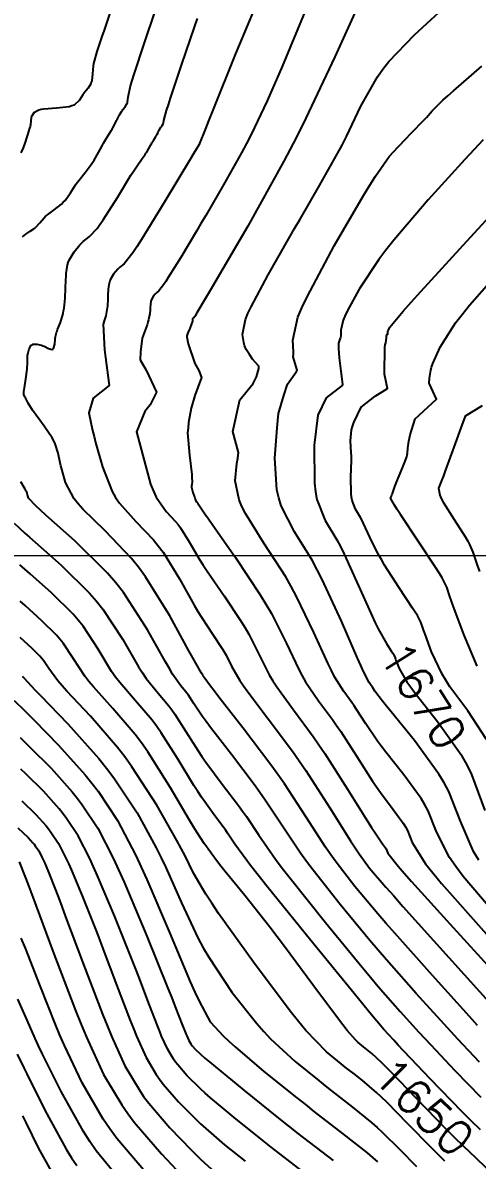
# Model space of a CAD drawing. Header units: metres. Extents: x 837475 to 838479, y 1189012 to 1191015.
# Drawn here: x 837700.1 to 837751.1, y 1190546.1 to 1190673.6 of the extents above; entities that cross this region are included whole.
import ezdxf

# ---------------------------------------------------------------- set-up
doc = ezdxf.new("R2010")
doc.units = ezdxf.units.M
doc.header["$LTSCALE"] = 0.3
doc.layers.add('COORD', color=7, linetype='Continuous', lineweight=20)
doc.layers.add('COTAS 10', color=1, linetype='Continuous')
doc.layers.add('COTAS INT', color=252, linetype='Continuous')
doc.styles.get("Standard").update_dxf_attribs({"font": 'simplex.shx'})

msp = doc.modelspace()

# ---------------------------------------------------------------- linework, layer by layer
at = {"layer": 'COORD'}
msp.add_line((837476.51, 1190613.87), (838476.51, 1190613.87), dxfattribs=at)
at = {"layer": 'COTAS 10'}
for points in [[(837726.79, 1190676.88), (837723.96, 1190670.07), (837721.46, 1190663.81), (837720.98, 1190662.61), (837720.6, 1190661.65), (837719.98, 1190660.09), (837719.97, 1190660.05), (837719.96, 1190660.04), (837719.96, 1190660.04), (837719.96, 1190660.03), (837719.96, 1190660.02), (837719.96, 1190660.02), (837719.96, 1190660.02), (837719.96, 1190660.02), (837719.95, 1190660.01), (837719.95, 1190660.01), (837719.95, 1190660.01), (837719.95, 1190660.01), (837719.95, 1190660), (837719.95, 1190660), (837719.95, 1190660), (837719.95, 1190660), (837719.94, 1190660), (837719.94, 1190659.99), (837719.94, 1190659.99), (837719.94, 1190659.98), (837719.33, 1190658.98), (837718.95, 1190658.35), (837716.01, 1190653.48), (837713.44, 1190649.32), (837712.92, 1190648.5), (837712.47, 1190647.83), (837711.5, 1190646.59), (837711.04, 1190646.23), (837710.92, 1190646.1), (837710.79, 1190645.97), (837710.33, 1190645.42), (837709.96, 1190644.8), (837709.89, 1190644.62), (837709.83, 1190644.44), (837709.72, 1190643.76), (837709.7, 1190643.05), (837709.69, 1190642.84), (837709.69, 1190642.64), (837709.65, 1190641.86), (837709.44, 1190640.74), (837709.31, 1190640.31), (837709.16, 1190639.83), (837709.3, 1190636.96), (837709.83, 1190632.94), (837708.02, 1190631.53), (837707.57, 1190629.88), (837707.98, 1190627.88), (837708.14, 1190627.24), (837708.31, 1190626.56), (837709.07, 1190623.81), (837710.18, 1190621.06), (837710.56, 1190620.38), (837710.99, 1190619.74), (837712.81, 1190617.71), (837714.81, 1190615.64), (837715.34, 1190614.96), (837715.87, 1190614.24), (837717.71, 1190611.26), (837719.38, 1190608.31), (837719.79, 1190607.61), (837720.19, 1190606.96), (837721.46, 1190605.01), (837722.48, 1190603.47), (837722.72, 1190603.08), (837722.94, 1190602.7), (837723.56, 1190601.46), (837724.49, 1190599.86), (837724.9, 1190599.26), (837725.38, 1190598.58), (837727.66, 1190595.57), (837730.38, 1190591.93), (837731.13, 1190590.85), (837731.88, 1190589.76), (837734.59, 1190585.57), (837736.91, 1190581.88), (837737.42, 1190581.09), (837737.87, 1190580.41), (837739.02, 1190578.8), (837740.85, 1190576.69), (837741.74, 1190575.7), (837742.78, 1190574.52), (837747.92, 1190568.8), (837753.07, 1190563.09)], [(837751.76, 1190660.48), (837750.76, 1190659.41), (837749.72, 1190658.28), (837745.6, 1190653.75), (837741.74, 1190649.23), (837740.86, 1190648.12), (837740.07, 1190647.07), (837737.86, 1190643.75), (837736.53, 1190641.26), (837736.28, 1190640.72), (837736.09, 1190640.26), (837735.83, 1190639.15), (837735.81, 1190638.49), (837735.77, 1190638.32), (837735.71, 1190638.15), (837735.54, 1190637.68), (837735.54, 1190637.09), (837735.61, 1190636.06), (837736.01, 1190633.07), (837735.98, 1190632.95), (837734.16, 1190631.57), (837733.24, 1190629.6), (837732.81, 1190626.26), (837732.85, 1190621.98), (837732.96, 1190621.01), (837733.12, 1190620.15), (837734.04, 1190617.8), (837735.36, 1190615.62), (837735.76, 1190614.87), (837736.17, 1190614.04), (837737.8, 1190610.49), (837739.17, 1190607.4), (837739.33, 1190607.06), (837739.68, 1190606.31), (837740.01, 1190605.65), (837740.93, 1190604), (837741.51, 1190603.11), (837741.63, 1190602.94), (837741.72, 1190602.79), (837741.87, 1190602.51), (837741.95, 1190602.25), (837742, 1190602.12), (837742.05, 1190601.97), (837742.34, 1190601.2), (837743.22, 1190599.72), (837743.65, 1190599.12), (837744.16, 1190598.43), (837746.67, 1190595.27), (837749.33, 1190591.49), (837749.39, 1190591.39), (837749.94, 1190590.41), (837750.48, 1190589.32), (837751.97, 1190585.27)], [(837753.13, 1190544.26), (837751.02, 1190546.27), (837749.58, 1190547.63), (837748.61, 1190548.58), (837747.65, 1190549.53), (837744.26, 1190553.01), (837741.47, 1190555.93), (837740.89, 1190556.52), (837740.39, 1190557.02), (837739.29, 1190558.05), (837738.72, 1190558.5), (837738.55, 1190558.63), (837738.37, 1190558.77), (837737.72, 1190559.29), (837737.46, 1190559.58), (837736.53, 1190560.62), (837736.03, 1190561.26), (837735.44, 1190562.02), (837732.67, 1190565.75), (837729.51, 1190570.03), (837728.68, 1190571.13), (837727.86, 1190572.2), (837725.04, 1190575.75), (837722.81, 1190578.5), (837722.37, 1190579.06), (837722, 1190579.53), (837721.28, 1190580.49), (837721.01, 1190580.89), (837720.93, 1190581.01), (837720.84, 1190581.13), (837720.49, 1190581.6), (837719.68, 1190582.85), (837719.3, 1190583.47), (837718.86, 1190584.2), (837716.72, 1190587.83), (837714.17, 1190591.86), (837713.46, 1190592.86), (837712.76, 1190593.79), (837710.26, 1190596.72), (837708.06, 1190599.14), (837707.56, 1190599.75), (837707.1, 1190600.34), (837705.82, 1190602.29), (837704.68, 1190604.03), (837704.31, 1190604.5), (837703.92, 1190604.96), (837702.29, 1190606.56), (837700.41, 1190608.26), (837699.86, 1190608.77)], [(837732.76, 1190543.86), (837728.99, 1190546.77), (837728.01, 1190547.54), (837727.06, 1190548.29), (837723.86, 1190550.86), (837721.21, 1190553.08), (837720.6, 1190553.6), (837720.06, 1190554.09), (837718.55, 1190555.55), (837717.53, 1190556.75), (837717.28, 1190557.08), (837717.05, 1190557.4), (837716.37, 1190558.55), (837715.71, 1190559.99), (837715.5, 1190560.5), (837715.28, 1190561.06), (837714.36, 1190563.46), (837713.15, 1190566.64), (837712.74, 1190567.69), (837712.3, 1190568.81), (837710.43, 1190573.46), (837708.54, 1190577.96), (837708.08, 1190578.98), (837707.65, 1190579.91), (837706.34, 1190582.45), (837705.06, 1190584.39), (837704.65, 1190584.93), (837704.22, 1190585.47), (837702.45, 1190587.44), (837700.49, 1190589.39), (837699.94, 1190589.91)], [(837711.1, 1190543.78), (837708.39, 1190547.12), (837707.67, 1190548.17), (837706.95, 1190549.28), (837704.43, 1190553.78), (837702.36, 1190557.97), (837701.92, 1190558.89), (837701.54, 1190559.7), (837700.65, 1190561.76), (837699.58, 1190564.14)]]:
    msp.add_lwpolyline(points, dxfattribs=at)
at = {"layer": 'COTAS INT'}
for points in [[(837737.94, 1190675.97), (837735.15, 1190669.78), (837731.55, 1190662.21), (837730.5, 1190660.15), (837729.43, 1190658.1), (837725.37, 1190650.81), (837721.94, 1190644.94), (837721.26, 1190643.78), (837720.71, 1190642.83), (837719.68, 1190641.09), (837719.47, 1190640.75), (837719.43, 1190640.69), (837719.39, 1190640.63), (837719.32, 1190640.53), (837719.28, 1190640.5), (837719.26, 1190640.48), (837719.19, 1190640.37), (837719.17, 1190640.3), (837719.17, 1190640.23), (837719.17, 1190640.21), (837719.17, 1190640.15), (837719.15, 1190640.05), (837719.13, 1190640.01), (837719.12, 1190639.96), (837719.04, 1190639.74), (837718.92, 1190639.45), (837718.88, 1190639.35), (837718.84, 1190639.25), (837718.67, 1190638.85), (837718.54, 1190638.51), (837718.54, 1190638.45), (837718.54, 1190638.4), (837718.71, 1190637.62), (837719.45, 1190635.4), (837719.87, 1190634.62), (837720.17, 1190633.85), (837719.45, 1190631.83), (837719.04, 1190630.4), (837718.74, 1190628.79), (837718.68, 1190628.14), (837718.6, 1190627.64), (837718.86, 1190625.12), (837719.09, 1190622.95), (837719.12, 1190622.55), (837719.14, 1190622.23), (837719.1, 1190621.77), (837719.05, 1190621.71), (837719.06, 1190621.63), (837719.08, 1190621.53), (837719.23, 1190620.95), (837719.43, 1190620.33), (837719.47, 1190620.21), (837719.52, 1190620.1), (837719.64, 1190619.89), (837719.74, 1190619.78), (837719.77, 1190619.75), (837719.79, 1190619.71), (837719.89, 1190619.56), (837720.57, 1190618.56), (837720.97, 1190617.99), (837721.46, 1190617.28), (837724, 1190613.67), (837726.78, 1190609.48), (837727.42, 1190608.41), (837728.02, 1190607.38), (837729.72, 1190604), (837731.09, 1190601.11), (837731.48, 1190600.4), (837731.87, 1190599.73), (837733.32, 1190597.6), (837734.88, 1190595.5), (837735.33, 1190594.83), (837735.8, 1190594.14), (837737.6, 1190591.33), (837739.37, 1190588.58), (837739.82, 1190587.92), (837740.26, 1190587.3), (837741.68, 1190585.41), (837742.81, 1190583.87), (837743.06, 1190583.46), (837743.28, 1190583.06), (837743.82, 1190581.68), (837745.31, 1190579.31), (837746.12, 1190578.28), (837747.11, 1190577.08), (837752.14, 1190571.43)], [(837709.96, 1190674.81), (837709.23, 1190672.69), (837709.06, 1190672.2), (837708.9, 1190671.74), (837708.44, 1190670.39), (837708.14, 1190669.33), (837708.08, 1190669.06), (837708.04, 1190668.79), (837707.96, 1190667.89), (837707.87, 1190667.12), (837707.82, 1190666.94), (837707.76, 1190666.77), (837707.46, 1190666.27), (837707.08, 1190665.81), (837706.98, 1190665.67), (837706.88, 1190665.52), (837706.52, 1190664.92), (837705.91, 1190664.39), (837705.65, 1190664.29), (837705.35, 1190664.2), (837703.92, 1190664.04), (837702.5, 1190663.94), (837702.2, 1190663.89), (837701.95, 1190663.83), (837701.38, 1190663.51), (837701.14, 1190663.15), (837701.1, 1190663.05), (837701.07, 1190662.95), (837701.04, 1190662.62), (837701, 1190662.17), (837700.96, 1190662), (837700.91, 1190661.81), (837700.65, 1190660.93), (837700.34, 1190660.02), (837700.26, 1190659.81), (837700.19, 1190659.61), (837699.94, 1190659.04)], [(837700.11, 1190649.62), (837700.3, 1190649.77), (837700.47, 1190649.9), (837700.98, 1190650.23), (837701.39, 1190650.5), (837701.51, 1190650.6), (837701.62, 1190650.71), (837702.04, 1190651.2), (837702.54, 1190651.76), (837702.71, 1190651.92), (837702.9, 1190652.07), (837703.68, 1190652.65), (837704.49, 1190653.29), (837704.69, 1190653.49), (837704.88, 1190653.7), (837705.49, 1190654.54), (837706.07, 1190655.44), (837706.25, 1190655.69), (837706.43, 1190655.94), (837707.13, 1190656.83), (837707.81, 1190657.72), (837707.98, 1190657.96), (837708.14, 1190658.2), (837708.64, 1190659.07), (837709.07, 1190659.89), (837709.19, 1190660.1), (837709.3, 1190660.3), (837709.72, 1190660.98), (837710.09, 1190661.56), (837710.18, 1190661.7), (837710.26, 1190661.83), (837710.48, 1190662.26), (837710.67, 1190662.64), (837710.72, 1190662.75), (837710.78, 1190662.86), (837711, 1190663.28), (837711.24, 1190663.69), (837711.31, 1190663.79), (837711.37, 1190663.88), (837711.62, 1190664.19), (837711.83, 1190664.52), (837711.87, 1190664.63), (837711.9, 1190664.75), (837711.96, 1190665.27), (837712.24, 1190666.55), (837712.42, 1190667.16), (837712.64, 1190667.87), (837713.78, 1190671.37), (837714.99, 1190674.93)], [(837731.78, 1190674.86), (837730.15, 1190670.89), (837729.69, 1190669.8), (837729.23, 1190668.72), (837727.54, 1190664.86), (837725.75, 1190661.1), (837725.22, 1190660.07), (837724.69, 1190659.05), (837722.67, 1190655.43), (837720.66, 1190652), (837720.13, 1190651.11), (837719.62, 1190650.24), (837717.86, 1190647.31), (837716.46, 1190645.05), (837716.18, 1190644.6), (837715.93, 1190644.24), (837715.41, 1190643.56), (837715.16, 1190643.36), (837715.09, 1190643.3), (837715.03, 1190643.23), (837714.78, 1190642.93), (837714.58, 1190642.59), (837714.54, 1190642.49), (837714.51, 1190642.4), (837714.45, 1190642.03), (837714.44, 1190641.65), (837714.43, 1190641.54), (837714.43, 1190641.42), (837714.41, 1190641.01), (837714.26, 1190640.32), (837714.18, 1190640.04), (837714.08, 1190639.73), (837713.54, 1190638.25), (837713.36, 1190636.73), (837713.32, 1190635.82), (837713.99, 1190634.68), (837715.13, 1190632.2), (837714.42, 1190630.79), (837713.83, 1190630.02), (837712.89, 1190627.76), (837714.46, 1190621.87), (837714.79, 1190621.09), (837715.11, 1190620.41), (837716.22, 1190618.8), (837717.28, 1190617.71), (837717.56, 1190617.35), (837717.83, 1190616.97), (837718.8, 1190615.41), (837719.97, 1190613.44), (837720.38, 1190612.8), (837720.83, 1190612.12), (837722.73, 1190609.34), (837724.63, 1190606.48), (837725.07, 1190605.75), (837725.48, 1190605.04), (837726.64, 1190602.73), (837727.79, 1190600.49), (837728.19, 1190599.83), (837728.63, 1190599.16), (837730.49, 1190596.58), (837732.7, 1190593.59), (837733.36, 1190592.65), (837734.02, 1190591.66), (837736.58, 1190587.66), (837738.81, 1190584.1), (837739.27, 1190583.38), (837739.66, 1190582.78), (837740.49, 1190581.56), (837740.81, 1190581.11), (837740.88, 1190581), (837740.94, 1190580.88), (837741.1, 1190580.49), (837742.23, 1190579.04), (837742.9, 1190578.26), (837743.73, 1190577.32), (837748.05, 1190572.57), (837752.69, 1190567.5)], [(837753.66, 1190573.08), (837749.54, 1190577.88), (837748.7, 1190578.99), (837748, 1190580), (837746.54, 1190582.88), (837745.61, 1190585.23), (837745.23, 1190585.92), (837744.81, 1190586.62), (837742.88, 1190589.27), (837740.85, 1190591.82), (837740.38, 1190592.46), (837739.93, 1190593.06), (837738.62, 1190595.01), (837737.58, 1190596.62), (837737.31, 1190597.02), (837737.05, 1190597.41), (837736.15, 1190598.62), (837735.12, 1190600.29), (837734.77, 1190600.97), (837734.39, 1190601.74), (837732.8, 1190605.26), (837730.86, 1190609.3), (837730.26, 1190610.39), (837729.64, 1190611.47), (837727.19, 1190615.26), (837725.11, 1190618.59), (837724.72, 1190619.38), (837724.42, 1190620.11), (837723.98, 1190622.27), (837724.16, 1190624.21), (837724.25, 1190624.8), (837724.34, 1190625.42), (837723.71, 1190627.78), (837724.48, 1190631.32), (837725.98, 1190633.16), (837726.35, 1190633.93), (837726.62, 1190634.83), (837726.6, 1190635.11), (837725.92, 1190635.89), (837725.57, 1190636.41), (837725.49, 1190636.54), (837725.41, 1190636.65), (837725.18, 1190636.99), (837725.01, 1190637.41), (837724.96, 1190637.58), (837724.92, 1190637.78), (837724.77, 1190638.67), (837725.12, 1190640.33), (837725.4, 1190641.01), (837725.75, 1190641.78), (837727.65, 1190645.36), (837730, 1190649.44), (837730.63, 1190650.54), (837731.25, 1190651.61), (837733.43, 1190655.36), (837735.43, 1190658.94), (837735.95, 1190659.91), (837736.44, 1190660.87), (837738.07, 1190664.28), (837739.91, 1190667.54), (837740.53, 1190668.42), (837741.21, 1190669.28), (837744.06, 1190672.26), (837746.84, 1190674.81)], [(837751.15, 1190561.19), (837750.24, 1190562.2), (837746.1, 1190566.77), (837741.86, 1190571.54), (837740.87, 1190572.66), (837739.96, 1190573.7), (837737.37, 1190576.77), (837735.29, 1190579.5), (837734.7, 1190580.33), (837734.11, 1190581.19), (837731.93, 1190584.55), (837729.5, 1190588.26), (837728.74, 1190589.33), (837727.96, 1190590.42), (837724.83, 1190594.55), (837722.13, 1190598.01), (837721.61, 1190598.69), (837721.19, 1190599.24), (837720.48, 1190600.2), (837720.39, 1190600.36), (837720.36, 1190600.41), (837720.33, 1190600.47), (837720.2, 1190600.67), (837719.56, 1190601.79), (837719.21, 1190602.42), (837718.78, 1190603.19), (837716.63, 1190607.1), (837713.91, 1190611.5), (837713.13, 1190612.56), (837712.34, 1190613.56), (837709.39, 1190616.63), (837706.86, 1190619.07), (837706.34, 1190619.67), (837705.89, 1190620.25), (837704.92, 1190622.07), (837704.51, 1190623.56), (837704.41, 1190623.93), (837704.33, 1190624.27), (837704.11, 1190625.36), (837703.77, 1190626.41), (837703.61, 1190626.73), (837703.43, 1190627.06), (837702.55, 1190628.38), (837701.63, 1190629.63), (837701.43, 1190629.92), (837701.24, 1190630.19), (837700.76, 1190630.96), (837700.48, 1190631.48), (837700.43, 1190631.59), (837700.38, 1190631.69), (837700.28, 1190631.93), (837700.28, 1190632.29), (837700.3, 1190632.47), (837700.32, 1190632.68), (837700.47, 1190633.7), (837700.62, 1190634.79), (837700.64, 1190635.03), (837700.66, 1190635.26), (837700.68, 1190635.87), (837700.69, 1190636.33), (837700.71, 1190636.46), (837700.73, 1190636.59), (837700.85, 1190637.07), (837701.09, 1190637.45), (837701.18, 1190637.51), (837701.28, 1190637.56), (837701.73, 1190637.58), (837702.25, 1190637.45), (837702.39, 1190637.4), (837702.54, 1190637.34), (837703.04, 1190637.09), (837703.44, 1190636.98), (837703.52, 1190637.02), (837703.59, 1190637.08), (837703.73, 1190637.57), (837703.77, 1190638.13), (837703.78, 1190638.25), (837703.8, 1190638.36), (837703.84, 1190638.6), (837703.94, 1190638.9), (837703.99, 1190639.04), (837704.05, 1190639.21), (837704.36, 1190640.01), (837704.66, 1190641.02), (837704.72, 1190641.31), (837704.78, 1190641.61), (837704.89, 1190642.72), (837704.94, 1190643.85), (837704.95, 1190644.15), (837704.97, 1190644.45), (837705, 1190645.49), (837705.16, 1190646.47), (837705.24, 1190646.74), (837705.35, 1190647), (837705.89, 1190647.92), (837706.56, 1190648.72), (837706.74, 1190648.91), (837706.93, 1190649.09), (837707.59, 1190649.62), (837708.48, 1190650.56), (837708.8, 1190651), (837709.16, 1190651.51), (837710.75, 1190654.01), (837712.28, 1190656.51), (837712.6, 1190657.02), (837712.88, 1190657.46), (837713.53, 1190658.41), (837713.88, 1190658.85), (837713.96, 1190658.98), (837714.04, 1190659.1), (837714.29, 1190659.53), (837714.51, 1190659.94), (837714.57, 1190660.05), (837714.62, 1190660.15), (837714.84, 1190660.49), (837715.02, 1190660.78), (837715.06, 1190660.85), (837715.1, 1190660.92), (837715.22, 1190661.13), (837715.31, 1190661.33), (837715.34, 1190661.38), (837715.37, 1190661.44), (837715.48, 1190661.65), (837715.6, 1190661.85), (837715.63, 1190661.9), (837715.67, 1190661.95), (837715.79, 1190662.1), (837715.89, 1190662.27), (837715.91, 1190662.33), (837715.93, 1190662.39), (837715.96, 1190662.65), (837716.27, 1190663.79), (837716.47, 1190664.42), (837716.71, 1190665.17), (837717.98, 1190668.99), (837719.41, 1190673.14), (837719.75, 1190674.1)], [(837751.28, 1190579.7), (837750.68, 1190580.7), (837749.25, 1190584.08), (837747.94, 1190587.41), (837747.41, 1190588.38), (837746.81, 1190589.37), (837744.08, 1190593.12), (837741.45, 1190596.34), (837740.93, 1190596.99), (837740.49, 1190597.54), (837739.63, 1190598.68), (837739.36, 1190599.11), (837739.29, 1190599.21), (837739.22, 1190599.31), (837738.98, 1190599.63), (837738.37, 1190600.87), (837738.06, 1190601.54), (837737.7, 1190602.36), (837735.88, 1190606.53), (837733.73, 1190611.17), (837733.15, 1190612.29), (837732.59, 1190613.34), (837730.62, 1190616.53), (837729.12, 1190619.45), (837728.85, 1190620.33), (837728.64, 1190621.25), (837728.42, 1190624.8), (837728.66, 1190628.21), (837728.74, 1190629.03), (837728.83, 1190629.8), (837729.44, 1190631.83), (837729.83, 1190633.08), (837730.85, 1190634.51), (837730.9, 1190634.65), (837730.48, 1190636.17), (837730.51, 1190636.43), (837730.51, 1190636.71), (837730.42, 1190638.03), (837731.01, 1190640.59), (837731.45, 1190641.66), (837732.02, 1190642.89), (837735.08, 1190648.61), (837738.37, 1190654.25), (837739.08, 1190655.42), (837739.71, 1190656.42), (837741.24, 1190658.61), (837742.24, 1190659.71), (837742.53, 1190660.02), (837742.83, 1190660.33), (837743.93, 1190661.46), (837744.94, 1190662.51), (837745.19, 1190662.77), (837745.41, 1190663.01), (837746.07, 1190663.76), (837747.26, 1190664.92), (837747.81, 1190665.42), (837748.46, 1190666), (837751.63, 1190668.75)], [(837752.14, 1190593.26), (837750.05, 1190596.47), (837748.05, 1190599.16), (837747.59, 1190599.89), (837747.17, 1190600.59), (837745.99, 1190603.06), (837745.26, 1190605.04), (837745.11, 1190605.44), (837745, 1190605.77), (837744.79, 1190606.42), (837744.4, 1190607.15), (837744.16, 1190607.53), (837743.87, 1190607.98), (837742.37, 1190610.25), (837740.73, 1190612.81), (837740.36, 1190613.44), (837740.02, 1190614.04), (837739.06, 1190615.95), (837738.37, 1190617.47), (837738.2, 1190617.82), (837738.02, 1190618.14), (837737.47, 1190619.06), (837737.07, 1190620.06), (837737.01, 1190620.43), (837736.96, 1190620.84), (837736.94, 1190622.66), (837737, 1190624.55), (837737, 1190625.01), (837736.99, 1190625.43), (837736.91, 1190626.72), (837737.01, 1190627.96), (837737.12, 1190628.36), (837737.26, 1190628.79), (837738.08, 1190630.52), (837739.66, 1190631.73), (837741.05, 1190632.62), (837740.73, 1190634.2), (837740.74, 1190637.23), (837740.8, 1190637.5), (837740.85, 1190637.73), (837740.93, 1190638.27), (837740.95, 1190638.52), (837740.96, 1190638.57), (837740.97, 1190638.61), (837741.02, 1190638.68), (837741.07, 1190638.71), (837741.07, 1190638.73), (837741.08, 1190638.75), (837741.08, 1190638.84), (837741.1, 1190639), (837741.12, 1190639.07), (837741.15, 1190639.14), (837741.3, 1190639.49), (837742.81, 1190641.28), (837743.69, 1190642.27), (837744.77, 1190643.47), (837750.36, 1190649.58), (837755.96, 1190655.68)], [(837751.12, 1190601.47), (837749.65, 1190604.93), (837748.46, 1190608.11), (837748.23, 1190608.75), (837748.05, 1190609.29), (837747.71, 1190610.34), (837747.18, 1190611.36), (837746.87, 1190611.87), (837746.48, 1190612.48), (837744.49, 1190615.5), (837742.52, 1190618.47), (837742.14, 1190619.04), (837741.85, 1190619.51), (837741.4, 1190620.29), (837741.49, 1190620.55), (837741.54, 1190620.68), (837741.6, 1190620.83), (837741.88, 1190621.61), (837742.24, 1190622.56), (837742.35, 1190622.83), (837742.46, 1190623.09), (837742.87, 1190624.07), (837743.2, 1190624.95), (837743.26, 1190625.16), (837743.31, 1190625.36), (837743.34, 1190625.93), (837743.43, 1190626.71), (837743.51, 1190627.04), (837743.6, 1190627.42), (837744.14, 1190629.19), (837746.54, 1190631.42), (837745.74, 1190633.2), (837745.76, 1190633.77), (837745.89, 1190634.66), (837746, 1190635.01), (837746.15, 1190635.41), (837746.96, 1190637.25), (837748.69, 1190639.96), (837749.42, 1190640.91), (837750.25, 1190641.94), (837754.14, 1190646.37)], [(837751.68, 1190630.65), (837749.76, 1190629.51), (837749.61, 1190629.11), (837749.43, 1190628.61), (837748.49, 1190626.02), (837747.52, 1190623.37), (837747.32, 1190622.83), (837747.15, 1190622.37), (837746.77, 1190621.42), (837746.92, 1190620.63), (837747.08, 1190620.27), (837747.3, 1190619.86), (837748.52, 1190617.9), (837749.81, 1190615.92), (837750.06, 1190615.5), (837750.26, 1190615.13), (837750.63, 1190614.26), (837751.09, 1190612.8), (837751.35, 1190612.07)], [(837751.35, 1190557.06), (837748.94, 1190559.64), (837748.19, 1190560.45), (837747.4, 1190561.31), (837744.28, 1190564.75), (837740.93, 1190568.55), (837740, 1190569.63), (837739.08, 1190570.72), (837735.73, 1190574.75), (837732.7, 1190578.6), (837731.98, 1190579.57), (837731.3, 1190580.5), (837729.27, 1190583.54), (837727.34, 1190586.46), (837726.74, 1190587.32), (837726.1, 1190588.2), (837723.54, 1190591.58), (837721.2, 1190594.61), (837720.7, 1190595.27), (837720.28, 1190595.86), (837719.28, 1190597.32), (837718.72, 1190598.21), (837718.56, 1190598.43), (837718.41, 1190598.64), (837717.86, 1190599.28), (837716.95, 1190600.58), (837716.58, 1190601.21), (837716.14, 1190601.94), (837714.12, 1190605.54), (837711.43, 1190609.72), (837710.57, 1190610.81), (837709.66, 1190611.89), (837705.97, 1190615.54), (837702.74, 1190618.4), (837702.12, 1190618.97), (837701.61, 1190619.44), (837700.77, 1190620.32), (837700.7, 1190620.56), (837700.69, 1190620.61), (837700.68, 1190620.67), (837700.64, 1190620.84), (837700.59, 1190621), (837700.56, 1190621.05), (837700.54, 1190621.1), (837700.4, 1190621.31), (837699.91, 1190622.13)], [(837699.17, 1190617.51), (837700.38, 1190616.4), (837700.91, 1190615.92), (837701.52, 1190615.38), (837704.46, 1190612.8), (837707.64, 1190609.67), (837708.41, 1190608.77), (837709.14, 1190607.86), (837711.36, 1190604.46), (837713.13, 1190601.41), (837713.57, 1190600.72), (837713.99, 1190600.1), (837715.32, 1190598.43), (837716.53, 1190597.02), (837716.86, 1190596.57), (837717.2, 1190596.1), (837718.43, 1190594.16), (837719.8, 1190591.97), (837720.24, 1190591.34), (837720.69, 1190590.69), (837722.52, 1190588.25), (837724.35, 1190585.84), (837724.8, 1190585.21), (837725.23, 1190584.6), (837726.6, 1190582.52), (837728.49, 1190579.82), (837729.25, 1190578.81), (837730.12, 1190577.7), (837734.08, 1190572.73), (837738.19, 1190567.73), (837739.14, 1190566.59), (837740, 1190565.56), (837742.46, 1190562.73), (837744.57, 1190560.42), (837745.22, 1190559.72), (837745.9, 1190558.99), (837748.59, 1190556.13), (837751.5, 1190553.15)], [(837751.47, 1190549.49), (837750.45, 1190550.48), (837749.44, 1190551.49), (837745.83, 1190555.2), (837743.68, 1190557.47), (837742.86, 1190558.33), (837742.26, 1190558.98), (837741.74, 1190559.52), (837740.64, 1190560.71), (837739.08, 1190562.58), (837738.27, 1190563.56), (837737.3, 1190564.75), (837732.44, 1190570.71), (837727.53, 1190576.79), (837726.53, 1190578.05), (837725.69, 1190579.13), (837723.94, 1190581.5), (837723.12, 1190582.75), (837722.87, 1190583.11), (837722.59, 1190583.49), (837721.5, 1190584.93), (837720.19, 1190586.77), (837719.77, 1190587.4), (837719.33, 1190588.09), (837717.57, 1190590.99), (837715.68, 1190593.98), (837715.16, 1190594.71), (837714.65, 1190595.41), (837712.79, 1190597.57), (837711.03, 1190599.62), (837710.56, 1190600.24), (837710.11, 1190600.88), (837708.59, 1190603.37), (837706.91, 1190605.95), (837706.36, 1190606.64), (837705.78, 1190607.31), (837703.37, 1190609.68), (837700.96, 1190611.82), (837700.38, 1190612.35), (837699.83, 1190612.85)], [(837747.48, 1190545.96), (837746.72, 1190546.7), (837745.97, 1190547.44), (837743.33, 1190550.16), (837740.96, 1190552.58), (837740.38, 1190553.13), (837739.85, 1190553.64), (837738.21, 1190555.04), (837737.31, 1190555.74), (837736.74, 1190556.18), (837736.31, 1190556.52), (837735.87, 1190556.87), (837734.21, 1190558.21), (837731.9, 1190560.6), (837731.06, 1190561.62), (837730.12, 1190562.78), (837726.01, 1190568.27), (837722.11, 1190573.74), (837721.33, 1190574.9), (837720.66, 1190575.91), (837719.3, 1190578.27), (837718.33, 1190580.26), (837717.91, 1190581.03), (837717.43, 1190581.91), (837715.16, 1190585.87), (837712.39, 1190590.19), (837711.59, 1190591.3), (837710.77, 1190592.36), (837707.72, 1190595.87), (837705.1, 1190598.65), (837704.55, 1190599.27), (837704.09, 1190599.81), (837703.06, 1190601.2), (837702.46, 1190602.12), (837702.26, 1190602.36), (837702.06, 1190602.6), (837701.2, 1190603.45), (837699.85, 1190604.7)], [(837700.11, 1190600.33), (837700.19, 1190600.25), (837700.21, 1190600.22), (837700.23, 1190600.2), (837700.29, 1190600.11), (837701.07, 1190599.28), (837701.55, 1190598.78), (837702.13, 1190598.17), (837705.19, 1190595.01), (837708.69, 1190591.1), (837709.55, 1190590.02), (837710.37, 1190588.94), (837712.96, 1190585.01), (837715.12, 1190581.08), (837715.67, 1190579.99), (837716.2, 1190578.89), (837717.95, 1190574.93), (837719.79, 1190570.99), (837720.38, 1190569.9), (837721.01, 1190568.82), (837723.58, 1190564.93), (837726.38, 1190561.39), (837727.16, 1190560.51), (837727.93, 1190559.69), (837730.7, 1190557.12), (837733.37, 1190554.97), (837734.07, 1190554.41), (837734.76, 1190553.86), (837737.12, 1190552.03), (837739.3, 1190550.26), (837739.88, 1190549.75), (837740.44, 1190549.23), (837742.39, 1190547.31), (837744.3, 1190545.35)], [(837699.17, 1190597.61), (837700.33, 1190596.51), (837700.83, 1190596), (837701.41, 1190595.42), (837704.16, 1190592.61), (837707.15, 1190589.27), (837707.89, 1190588.35), (837708.58, 1190587.44), (837710.75, 1190584.16), (837712.81, 1190580.25), (837713.43, 1190578.94), (837714.07, 1190577.53), (837716.59, 1190571.6), (837718.92, 1190566.06), (837719.44, 1190564.9), (837719.91, 1190563.9), (837721.16, 1190561.6), (837722.64, 1190559.98), (837723.25, 1190559.41), (837723.95, 1190558.78), (837727.19, 1190556.03), (837730.87, 1190553.07), (837731.84, 1190552.3), (837732.79, 1190551.55), (837736.03, 1190549.03), (837738.75, 1190546.88), (837739.37, 1190546.36), (837739.93, 1190545.89)], [(837699.85, 1190593.47), (837700.38, 1190592.96), (837700.95, 1190592.4), (837703.31, 1190590.02), (837705.69, 1190587.37), (837706.27, 1190586.64), (837706.82, 1190585.91), (837708.55, 1190583.31), (837710.31, 1190579.87), (837710.89, 1190578.62), (837711.51, 1190577.24), (837714.06, 1190571.18), (837716.38, 1190565.45), (837716.85, 1190564.27), (837717.25, 1190563.28), (837718.07, 1190561.18), (837718.38, 1190560.36), (837718.46, 1190560.17), (837718.53, 1190560), (837718.76, 1190559.5), (837718.99, 1190559.11), (837719.07, 1190559), (837719.15, 1190558.89), (837719.5, 1190558.48), (837720.58, 1190557.53), (837721.11, 1190557.07), (837721.76, 1190556.54), (837724.95, 1190553.92), (837728.84, 1190550.79), (837729.92, 1190549.93), (837731, 1190549.08), (837734.95, 1190546.02)], [(837700.04, 1190586.37), (837701.6, 1190584.85), (837702.75, 1190583.56), (837703.03, 1190583.21), (837703.3, 1190582.86), (837704.14, 1190581.6), (837704.99, 1190579.94), (837705.27, 1190579.33), (837705.57, 1190578.67), (837706.8, 1190575.73), (837708.22, 1190572.17), (837708.63, 1190571.1), (837709.05, 1190570), (837710.65, 1190565.73), (837712.18, 1190561.75), (837712.55, 1190560.83), (837712.9, 1190559.99), (837713.98, 1190557.6), (837715.11, 1190555.69), (837715.49, 1190555.15), (837715.9, 1190554.61), (837717.6, 1190552.63), (837719.54, 1190550.66), (837720.09, 1190550.14), (837720.66, 1190549.62), (837722.77, 1190547.8), (837725.07, 1190545.95)], [(837699.58, 1190583.35), (837700.75, 1190582.26), (837701.28, 1190581.66), (837701.42, 1190581.5), (837701.54, 1190581.33), (837701.93, 1190580.75), (837702.33, 1190579.97), (837702.46, 1190579.69), (837702.6, 1190579.38), (837703.17, 1190578.01), (837704.14, 1190575.53), (837704.52, 1190574.51), (837704.95, 1190573.36), (837706.94, 1190568.01), (837709.07, 1190562.45), (837709.59, 1190561.16), (837710.08, 1190559.99), (837711.6, 1190556.64), (837713.18, 1190553.98), (837713.7, 1190553.23), (837714.27, 1190552.47), (837716.64, 1190549.7), (837719.02, 1190547.23), (837719.58, 1190546.67), (837720.11, 1190546.16), (837721.69, 1190544.74)], [(837699.75, 1190579.52), (837700.45, 1190577.75), (837700.82, 1190576.77), (837701.26, 1190575.58), (837703.52, 1190569.52), (837706.07, 1190562.86), (837706.7, 1190561.3), (837707.3, 1190559.86), (837709.21, 1190555.69), (837711.24, 1190552.27), (837711.91, 1190551.3), (837712.64, 1190550.33), (837715.69, 1190546.77), (837718.5, 1190543.8)], [(837713.9, 1190544.74), (837710.71, 1190548.52), (837709.92, 1190549.6), (837709.17, 1190550.69), (837706.82, 1190554.74), (837704.83, 1190558.92), (837704.31, 1190560.09), (837703.81, 1190561.28), (837702.09, 1190565.64), (837700.43, 1190569.86), (837699.95, 1190570.96)], [(837699.53, 1190557.97), (837700.26, 1190556.43), (837700.59, 1190555.76), (837700.97, 1190554.98), (837702.83, 1190551.27), (837705.02, 1190547.3), (837705.61, 1190546.35), (837706.2, 1190545.47)], [(837700.13, 1190551.03), (837700.49, 1190550.29), (837701.87, 1190547.47), (837703.32, 1190544.84)]]:
    msp.add_lwpolyline(points, dxfattribs=at)

# ---------------------------------------------------------------- texts
at = {"layer": 'COTAS 10', "char_height": 3.8, "attachment_point": 7}
for s, insert, rotation in [('1670', (837739.94, 1190602.67), 302.5417), ('1650', (837739.13, 1190555.28), 315.5181)]:
    msp.add_mtext(s, dxfattribs=dict(at, insert=insert, rotation=rotation))

doc.saveas('drawing.dxf')
